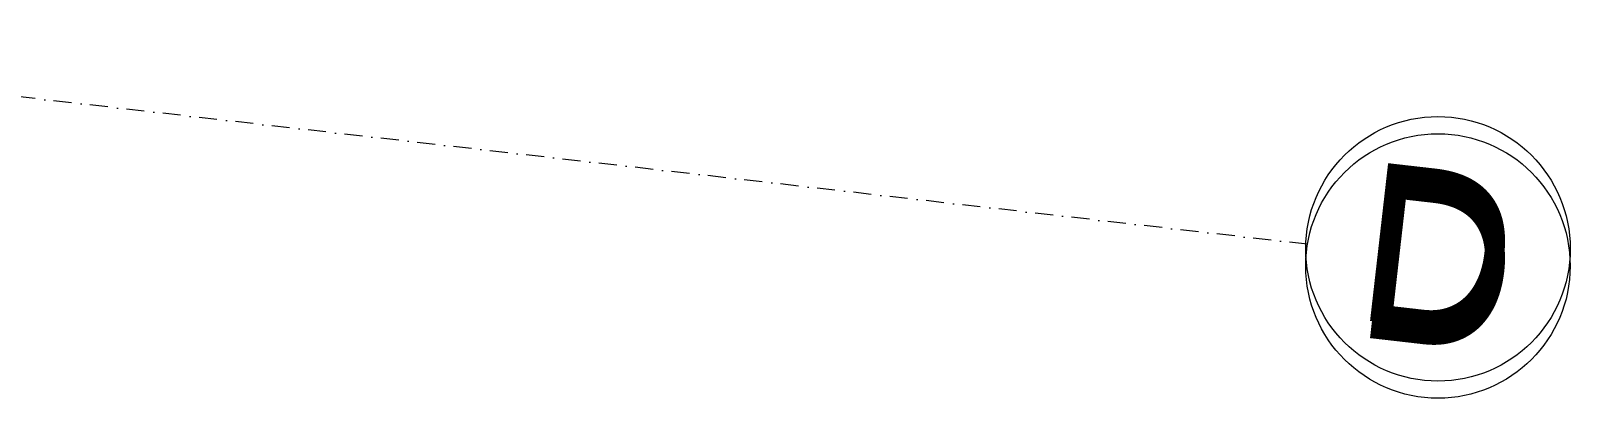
# Model space of a CAD drawing. Header units: millimetres. Extents: x 26282 to 30760, y 1404 to 4574.
# Drawn here: x 30488.5 to 30759.9, y 3608.6 to 3673.4 of the extents above; entities that cross this region are included whole.
import ezdxf
from ezdxf.enums import TextEntityAlignment as Align

# ---------------------------------------------------------------- set-up
doc = ezdxf.new("R2010")
doc.units = ezdxf.units.MM
doc.header["$LTSCALE"] = 0.25
doc.linetypes.add('DASHDOT', pattern=[25.4, 12.7, -6.35, 0, -6.35])
for name, color, linetype, lineweight in [('AB-DUV', 4, 'Continuous', 50), ('AKS', 252, 'Continuous', 20), ('MKAK4', 10, 'DASHDOT', 20)]:
    doc.layers.add(name, color=color, linetype=linetype, lineweight=lineweight)
doc.styles.add('DR-ölçü', font='GOTHIC.TTF', dxfattribs={"width": 0.8})

# ---------------------------------------------------------------- blocks, each defined once
blk = doc.blocks.new('A$C187D15ED')
at = {"layer": 'AKS', "ltscale": 0.01}
blk.add_circle((11166.11, 3426.89), 23.31, dxfattribs=at)
blk.add_circle((11166.11, 3426.89), 23.31, dxfattribs=at)
blk.add_circle((11166.11, 3426.89), 23.31, dxfattribs=at)
blk.add_circle((11166.11, 3426.89), 23.31, dxfattribs=at)
blk.add_circle((11166.11, 3426.89), 23.31, dxfattribs=at)
blk.add_circle((11166.11, 3426.89), 23.31, dxfattribs=at)
at = {"layer": 'MKAK4', "lineweight": 0}
blk.add_line((11143.11, 3430.71, 0), (10814.35, 3468.35, 0), dxfattribs=at)
at = {"layer": 'AKS', "style": 'DR-ölçü'}
blk.add_text('D', height=28, rotation=353.4688, dxfattribs=at).set_placement((11166.11, 3426.89), align=Align.MIDDLE_CENTER)
blk.add_text('D', height=28, rotation=353.4688, dxfattribs=at).set_placement((11166.11, 3426.89), align=Align.MIDDLE_CENTER)

msp = doc.modelspace()

# ---------------------------------------------------------------- block references
at = {"layer": 'AB-DUV', "ltscale": 100}
msp.add_blockref('A$C187D15ED', (19570.424, 205.028, 5.126), dxfattribs=at)

# ---------------------------------------------------------------- next in the draw order: linework, layer by layer
at = {"layer": 'AKS', "ltscale": 0.01}
msp.add_circle((30736.539, 3634.939), 23.314, dxfattribs=at)
msp.add_circle((30736.539, 3634.939), 23.314, dxfattribs=at)
msp.add_circle((30736.539, 3634.939), 23.314, dxfattribs=at)

# ---------------------------------------------------------------- next in the draw order: texts
at = {"layer": 'AKS', "style": 'DR-ölçü'}
msp.add_text('D', height=28, rotation=353.46881, dxfattribs=at).set_placement((30736.539, 3634.939), align=Align.MIDDLE_CENTER)

doc.saveas('drawing.dxf')
